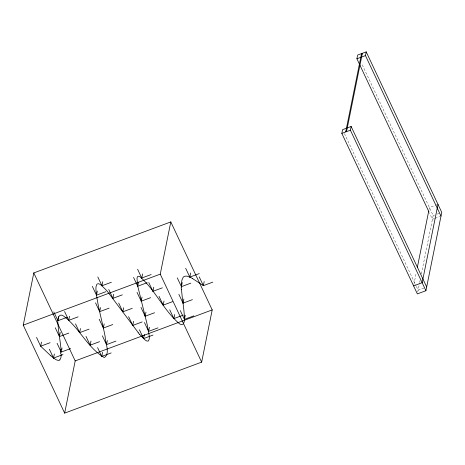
<?xml version="1.0" encoding="UTF-8"?>
<svg xmlns="http://www.w3.org/2000/svg" width="465" height="465" viewBox="0 0 465 465"><rect width="100%" height="100%" fill="white"/><g stroke="black" fill="none" stroke-linecap="round" stroke-linejoin="round"><path stroke-width="0.35" stroke-dasharray="2.33 1.74" d="M413.885 284.475L416.187 273.083M428.992 209.703L429.422 207.57L434.694 205.606M417.739 292.037L419.517 283.22M419.663 282.505L420.093 280.372M421.389 273.961L433.188 215.568L361.665 63.571M435.35 205.361L437.327 204.629M433.188 215.568L434.508 215.08M437.141 214.098L439.117 213.359M434.409 218.562L432.433 219.3L429.66 213.4M435.066 218.318L439.681 216.603M424.045 287.963L418.116 290.172L416.268 286.237M344.431 133.589L415.96 285.586"/><path stroke-width="0.7" d="M61.258 354.098L60.88 357.829L59.834 359.869M138.227 332.568L107.38 291.416A105.369 100.411 -43.2 0 0 105.944 289.765L101.12 285.097A17.362 16.531 -35.5 0 0 100.056 284.365L98.568 283.714L97.313 283.981A2.302 2.191 -34 0 0 96.836 284.353L96.022 286.725A28.737 27.313 -34 0 0 95.976 290.305C97.505 306.075 102.323 321.286 105.183 336.829C105.247 342.531 110.257 353.359 104.642 357.358A3.104 2.842 -63.1 0 1 103.933 357.37C87.286 347.413 79.143 327.569 63.577 316.049C58.706 312.352 57.131 319.792 57.951 323.291C58.421 332.167 60.316 340.886 61.066 349.738M139.645 334.294L144.4 339.34A17.362 13.787 33 0 0 145.44 340.188L146.882 341.054L148.085 341.066A2.302 1.843 33 0 0 148.533 340.833L149.253 338.898A28.737 22.988 32.9 0 0 149.23 335.759L147.202 324.617L137.547 285.336L137.012 278.053L137.669 276.466L138.826 276.233A3.069 2.133 43.9 0 1 139.674 276.518C155.548 290.044 163.744 310.835 179.92 324.105C185.087 326.767 184.652 318.391 184.338 315.421C183.739 306.65 182.071 297.989 181.519 289.213M181.431 284.022L181.914 280.075L183.094 277.396A3.365 3.075 -49.3 0 1 184.21 276.448A3.04 2.778 -49.3 0 1 184.774 276.204L187 276.14L190.173 277.262A38.223 34.904 -47 0 1 192.574 278.587M345.838 131.287L346.053 131.74L346.535 131.56L362.212 53.969L361.997 53.522L361.514 53.702L345.838 131.287L346.32 131.107L346.535 131.56M361.514 53.702L361.729 54.149L362.212 53.969M23.25 325.145L33.8 272.926L170.8 221.921L212.203 309.905L201.653 362.13L64.652 413.129L23.25 325.145L160.251 274.147L170.8 221.921M41.495 342.112L40.664 346.216L50.906 355.905M67.361 317.2L57.939 320.705L58.77 316.607M62.955 354.568L53.533 358.079L54.364 353.975M68.832 333.068L59.415 336.573L60.247 332.469M70.639 348.57L61.217 352.075L62.048 347.971M78.126 316.839L68.71 320.344L69.535 316.241M89.059 329.144L79.643 332.649L80.474 328.546M64.652 413.129L75.202 360.91L33.8 272.926M105.904 291.671L96.482 295.176L97.313 291.073M111.379 282.261L101.963 285.766L102.788 281.662M99.574 341.67L90.152 345.175L90.983 341.072M109.095 308.15L99.673 311.655L100.504 307.551M112.774 324.541L103.352 328.046L104.183 323.942M122.336 294.839L112.919 298.344L113.745 294.24M111.158 352.923L101.736 356.434L102.567 352.331M115.936 341.112L106.514 344.623L107.345 340.52M132.258 308.324L122.836 311.829L123.667 307.725M147.126 282.72L137.71 286.225L138.535 282.121M151.166 274.548L141.749 278.053L142.581 273.949M142.151 321.937L132.734 325.442L133.56 321.338M150.614 297.681L141.191 301.186L142.023 297.083M154.56 312.747L145.144 316.252L145.969 312.149M162.343 287.823L152.927 291.334L153.758 287.231M152.991 335.079L143.575 338.584L144.406 334.48M158.03 327.86L148.608 331.371L149.439 327.267M172.596 301.64L163.174 305.145L164.006 301.041M183.297 315.101L173.881 318.606L174.706 314.503M190.83 283.15L181.414 286.661L182.239 282.557M192.434 299.646L183.012 303.151L183.844 299.047M199.235 273.589L189.813 277.094L190.644 272.99M193.841 315.857L184.419 319.368L185.25 315.264M204.181 281.546L203.35 285.65L192.58 278.576M429.044 212.092L356.905 58.788L357.655 55.056L366.217 51.871L441.75 212.377L425.923 290.712L417.361 293.897L341.833 133.391L342.583 129.659L351.145 126.468L426.678 286.981M425.923 290.712L350.395 130.2L351.145 126.468M440.994 216.109L365.467 55.597L366.217 51.871M417.338 267.387L428.707 211.127M437.984 204.379L422.162 282.714L413.6 285.899M356.905 58.788L365.467 55.597M341.833 133.391L350.395 130.2M50.081 342.711L40.664 346.216L36.526 337.416M212.772 282.145L203.35 285.65L199.212 276.855M75.202 360.91L212.203 309.905M53.196 357.818L56.195 359.794L58.282 360.416A3.04 2.313 44.3 0 0 58.642 360.398A3.365 2.558 44.4 0 0 59.834 359.869M185.675 268.293L189.813 277.094M177.27 277.861L181.414 286.661M178.874 294.351L183.012 303.151M180.281 310.568L184.419 319.368M160.251 274.147L201.653 362.13M169.737 309.812L173.881 318.606M159.036 296.344L163.174 305.145M148.788 282.534L152.927 291.334M137.611 269.252L141.749 278.053M133.565 277.425L137.71 286.225M137.053 292.386L141.191 301.186M141 307.452L145.144 316.252M144.47 322.571L148.608 331.371M139.436 329.784L143.575 338.584M128.59 316.642L132.734 325.442M118.697 303.035L122.836 311.829M108.775 289.544L112.919 298.344M97.819 276.971L101.963 285.766M92.343 286.376L96.482 295.176M95.534 302.86L99.673 311.655M99.214 319.252L103.352 328.046M102.376 335.823L106.514 344.623M97.598 347.634L101.736 356.434M86.013 336.375L90.152 345.175M75.504 323.849L79.643 332.649M64.565 311.544L68.71 320.344M53.801 311.91L57.939 320.705M55.277 327.773L59.415 336.573M57.079 343.275L61.217 352.075M49.395 349.279L53.533 358.079M181.426 287.219L181.402 285.818M181.356 285.818A41.402 37.334 -51.7 0 1 181.379 284.022M181.304 289.253A73.22 65.228 -54.5 0 1 181.205 287.248M139.547 334.358A105.369 81.323 34.1 0 1 138.122 332.626M60.328 349.581A57.77 42.065 50.1 0 1 60.607 353.906M53.254 357.725A38.223 29.237 44.4 0 1 50.981 355.812"/></g></svg>
